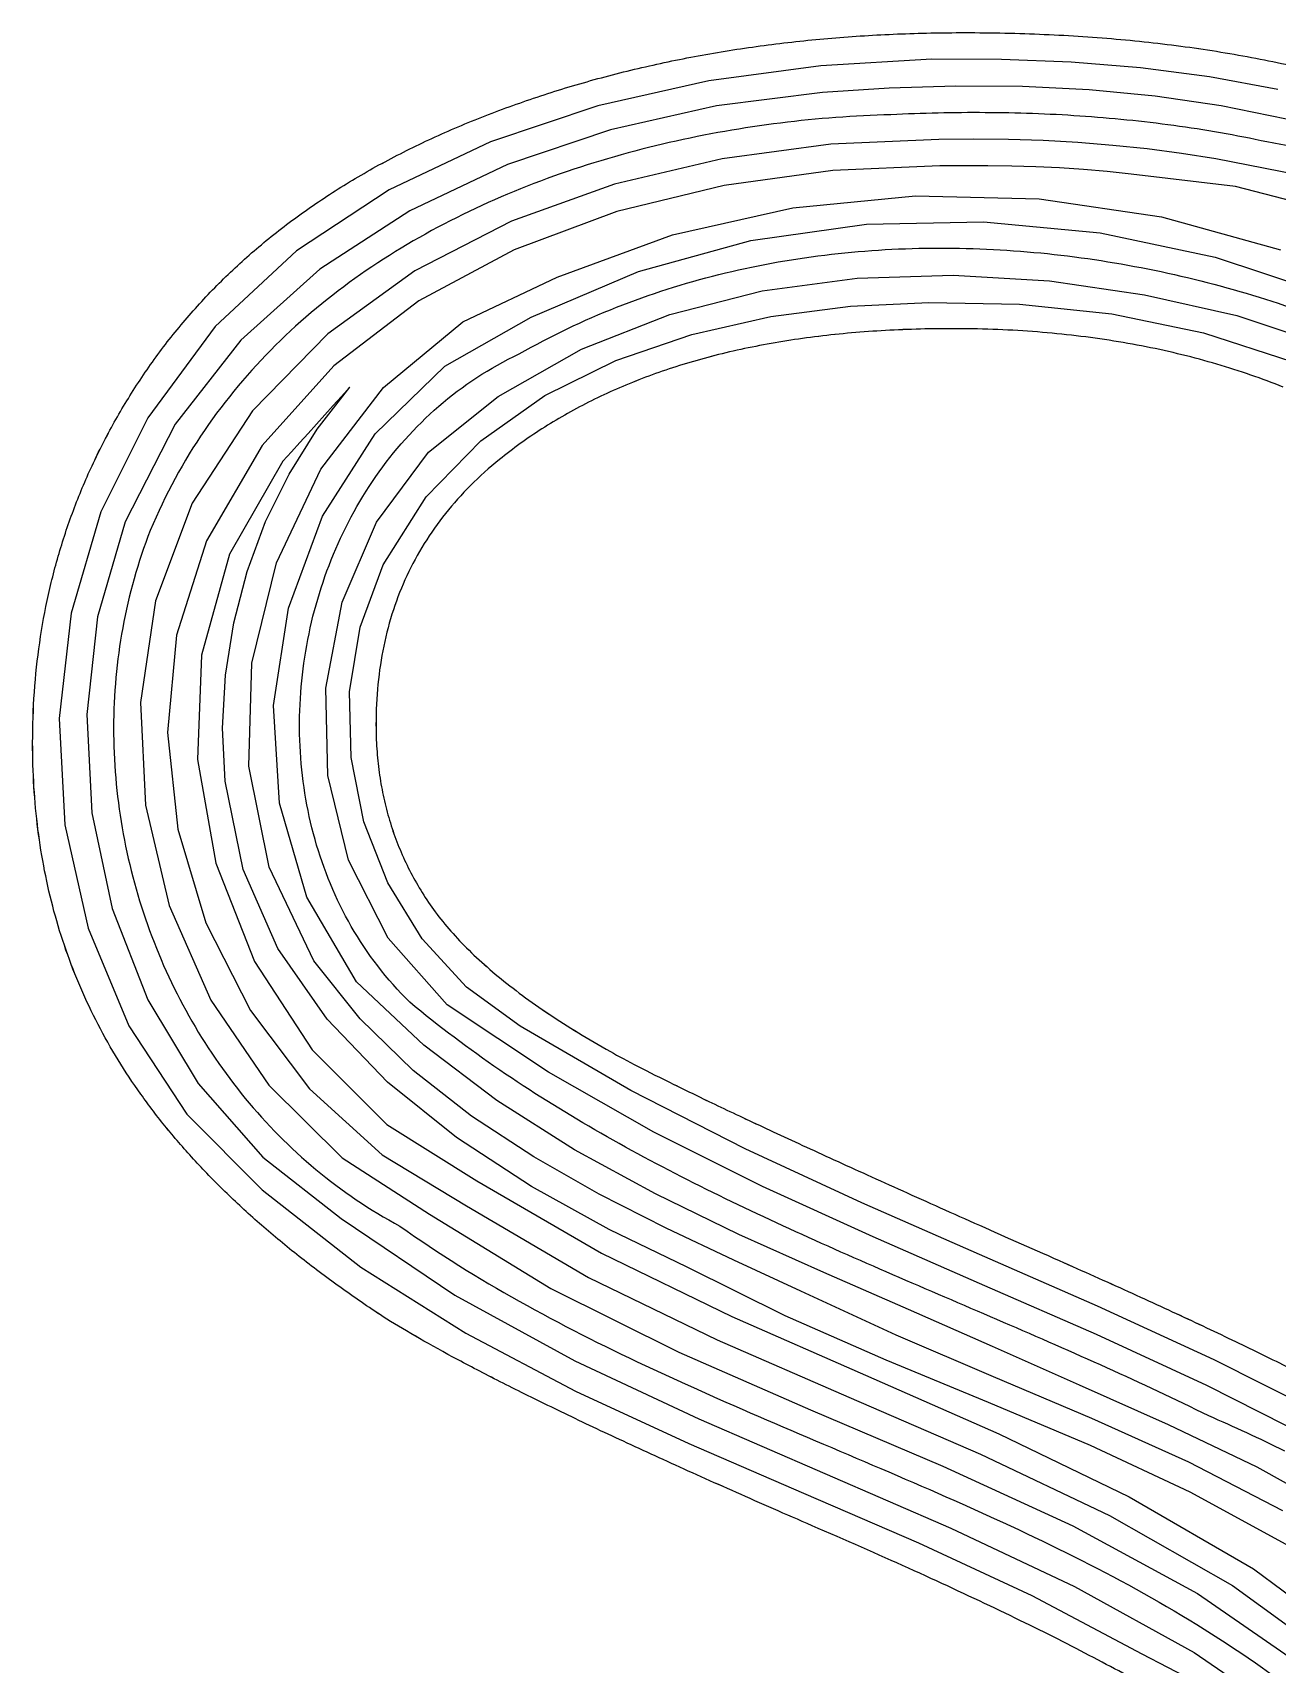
# Model space of a CAD drawing. Extents: x 11 to 234, y 10 to 80.
# Drawn here: x 66.96 to 88.2, y 37.77 to 65.63 of the extents above; entities that cross this region are included whole.
import ezdxf

# ---------------------------------------------------------------- set-up
doc = ezdxf.new("R2010")
doc.units = 0
doc.layers.add('text', color=7, linetype='CONTINUOUS')

msp = doc.modelspace()

# ---------------------------------------------------------------- linework, layer by layer
at = {"layer": 'text', "color": 7}
for p, q in [((82.301989, 65.169714), (80.41268, 65.059729)), ((83.491299, 65.166144), (82.301989, 65.169714)), ((80.41268, 65.059729), (78.498974, 64.801592)), ((84.680936, 65.11901), (83.491299, 65.166144)), ((85.86674, 65.02192), (84.680936, 65.11901)), ((87.044564, 64.868467), (85.86674, 65.02192)), ((78.498974, 64.801592), (76.604091, 64.375854)), ((81.57405, 64.678038), (80.439325, 64.60527)), ((82.711956, 64.71217), (81.57405, 64.678038)), ((83.850361, 64.703308), (82.711956, 64.71217)), ((84.98658, 64.647058), (83.850361, 64.703308)), ((86.117927, 64.539086), (84.98658, 64.647058)), ((88.210266, 64.652234), (87.044564, 64.868467)), ((76.604091, 64.375854), (74.77125, 63.763068)), ((78.628779, 64.37621), (76.821213, 63.968794)), ((80.439325, 64.60527), (78.628779, 64.37621)), ((87.241721, 64.375027), (86.117927, 64.539086)), ((88.355272, 64.150528), (87.241721, 64.375027)), ((81.603492, 64.224219), (81.603492, 64.22427)), ((76.821213, 63.968794), (75.061242, 63.374013)), ((82.421933, 63.800939), (80.582801, 63.722148)), ((83.01589, 63.808469), (82.421933, 63.800939)), ((83.61043, 63.802599), (83.01589, 63.808469)), ((84.20481, 63.783012), (83.61043, 63.802599)), ((84.798312, 63.749442), (84.20481, 63.783012)), ((74.77125, 63.763068), (73.043669, 62.943794)), ((80.582801, 63.722148), (78.724416, 63.47333)), ((85.390214, 63.701577), (84.798312, 63.749442)), ((85.979799, 63.63913), (85.390214, 63.701577)), ((86.566341, 63.561809), (85.979799, 63.63913)), ((87.149124, 63.469322), (86.566341, 63.561809)), ((75.061242, 63.374013), (73.393472, 62.582868)), ((78.724416, 63.47333), (76.8916, 63.039885)), ((80.613679, 63.270661), (78.759702, 63.015884)), ((82.4431, 63.349384), (80.613679, 63.270661)), ((82.851227, 63.35426), (82.4431, 63.349384)), ((83.259546, 63.353696), (82.851227, 63.35426)), ((83.667888, 63.347374), (83.259546, 63.353696)), ((84.076094, 63.334787), (83.667888, 63.347374)), ((84.48399, 63.315455), (84.076094, 63.334787)), ((84.891412, 63.288898), (84.48399, 63.315455)), ((85.298187, 63.254619), (84.891412, 63.288898)), ((85.704149, 63.212142), (85.298187, 63.254619)), ((89.008108, 63.108719), (87.149124, 63.469322)), ((73.043669, 62.943794), (71.464568, 61.898581)), ((76.8916, 63.039885), (75.129164, 62.407202)), ((78.759702, 63.015884), (76.931232, 62.570055)), ((87.487218, 62.997382), (85.704149, 63.212142)), ((89.244988, 62.545697), (87.487218, 62.997382)), ((79.930004, 62.635858), (82.027511, 62.840009)), ((82.027511, 62.840009), (84.137178, 62.787361)), ((84.137178, 62.787361), (86.223952, 62.479846)), ((73.393472, 62.582868), (71.862513, 61.586356)), ((75.129164, 62.407202), (73.481932, 61.560685)), ((76.931232, 62.570055), (75.17833, 61.918184)), ((77.879719, 62.172963), (79.930004, 62.635858)), ((81.188261, 62.355177), (83.18601, 62.396796)), ((83.18601, 62.396796), (85.179086, 62.207357)), ((86.223952, 62.479846), (88.252771, 61.919406)), ((75.911716, 61.44939), (77.879719, 62.172963)), ((79.215655, 62.074809), (81.188261, 62.355177)), ((85.179086, 62.207357), (87.137672, 61.794551)), ((71.464568, 61.898581), (70.077163, 60.607984)), ((75.17833, 61.918184), (73.551057, 61.045271)), ((77.298011, 61.547999), (79.215655, 62.074809)), ((71.862513, 61.586356), (70.51298, 60.375467)), ((73.481932, 61.560685), (71.99472, 60.485723)), ((87.137672, 61.794551), (89.031956, 61.16607)), ((74.300639, 60.68912), (75.911716, 61.44939)), ((75.465144, 60.767053), (77.298011, 61.547999)), ((79.409095, 61.215611), (81.028467, 61.433953)), ((81.028467, 61.433953), (82.66997, 61.486282)), ((82.66997, 61.486282), (84.311654, 61.387476)), ((84.311654, 61.387476), (85.931573, 61.152422)), ((73.551057, 61.045271), (72.09948, 59.936329)), ((77.833799, 60.816366), (79.409095, 61.215611)), ((80.916168, 60.954866), (82.252529, 61.019267)), ((82.252529, 61.019267), (83.800755, 60.990824)), ((85.931573, 61.152422), (87.50777, 60.796001)), ((73.995946, 59.935175), (75.465144, 60.767053)), ((76.324536, 60.22134), (77.833799, 60.816366)), ((78.208858, 60.475464), (79.556133, 60.778534)), ((79.556133, 60.778534), (80.916168, 60.954866)), ((83.800755, 60.990824), (85.377412, 60.823946)), ((85.377412, 60.823946), (86.940636, 60.502871)), ((87.50777, 60.796001), (88.891787, 60.335719)), ((70.077163, 60.607984), (68.924678, 59.052556)), ((71.99472, 60.485723), (70.712341, 59.167717)), ((72.946839, 59.571021), (74.300639, 60.68912)), ((76.910782, 60.030848), (78.208858, 60.475464)), ((86.940636, 60.502871), (88.44856, 60.011832)), ((70.51298, 60.375467), (69.389478, 58.941202)), ((74.903251, 59.415646), (76.324536, 60.22134)), ((72.09948, 59.936329), (70.873657, 58.576362)), ((72.803975, 58.777355), (73.995946, 59.935175)), ((75.69835, 59.429881), (76.910782, 60.030848)), ((71.815311, 58.859968), (72.374839, 59.574667)), ((71.877637, 58.174241), (72.946839, 59.571021)), ((72.231964, 59.4168), (72.089086, 59.258931)), ((72.374839, 59.574667), (72.231964, 59.4168)), ((73.716696, 58.464633), (74.903251, 59.415646)), ((74.607993, 58.657755), (75.69835, 59.429881)), ((68.924678, 59.052556), (68.120734, 57.448693)), ((70.712341, 59.167717), (69.67962, 57.592059)), ((71.946214, 59.101064), (71.803339, 58.943195)), ((72.089086, 59.258931), (71.946214, 59.101064)), ((69.389478, 58.941202), (68.536622, 57.274559)), ((71.334791, 58.091711), (71.815311, 58.859968)), ((71.660464, 58.785328), (71.517589, 58.627462)), ((71.803339, 58.943195), (71.660464, 58.785328)), ((71.907332, 57.372812), (72.803975, 58.777355)), ((70.873657, 58.576362), (69.923652, 56.950379)), ((71.517589, 58.627462), (71.374714, 58.469592)), ((73.676157, 57.699664), (74.607993, 58.657755)), ((71.231839, 58.311725), (70.318342, 56.722953)), ((71.374714, 58.469592), (71.231839, 58.311725)), ((72.82769, 57.269891), (73.716696, 58.464633)), ((70.935633, 57.278679), (71.334791, 58.091711)), ((71.120341, 56.577919), (71.877637, 58.174241)), ((72.939269, 56.540801), (73.676157, 57.699664)), ((68.120734, 57.448693), (67.617422, 55.718247)), ((69.67962, 57.592059), (69.056786, 55.929524)), ((71.324126, 55.800752), (71.907332, 57.372812)), ((68.536622, 57.274559), (68.069056, 55.655075)), ((70.620179, 56.429653), (70.935633, 57.278679)), ((72.241433, 55.903746), (72.82769, 57.269891)), ((69.923652, 56.950379), (69.413233, 55.339719)), ((70.318342, 56.722953), (69.841917, 55.000045)), ((70.70228, 54.861203), (71.120341, 56.577919)), ((72.548349, 55.48004), (72.939269, 56.540801)), ((70.39078, 55.553412), (70.620179, 56.429653)), ((67.617422, 55.718247), (67.414174, 53.918285)), ((69.056786, 55.929524), (68.798389, 54.19215)), ((71.072457, 54.140402), (71.324126, 55.800752)), ((71.963108, 54.438536), (72.241433, 55.903746)), ((68.069056, 55.655075), (67.881706, 53.985945)), ((70.249785, 54.658743), (70.39078, 55.553412)), ((72.368949, 54.372389), (72.548349, 55.48004)), ((69.413233, 55.339719), (69.25925, 53.682087)), ((69.841917, 55.000045), (69.773574, 53.217693)), ((70.199538, 53.754424), (70.249785, 54.658743)), ((70.650758, 53.103232), (70.70228, 54.861203)), ((71.997903, 52.946591), (71.963108, 54.438536)), ((72.392994, 53.252215), (72.368949, 54.372389)), ((68.798389, 54.19215), (68.883505, 52.438153)), ((71.170427, 52.47097), (71.072457, 54.140402)), ((67.414174, 53.918285), (67.510426, 52.105862)), ((67.881706, 53.985945), (67.967123, 52.31106)), ((70.242393, 52.849235), (70.199538, 53.754424)), ((69.25925, 53.682087), (69.435647, 52.028403)), ((69.773574, 53.217693), (70.084326, 51.450587)), ((72.612383, 52.153907), (72.392994, 53.252215)), ((70.993102, 51.383153), (70.650758, 53.103232)), ((72.351008, 51.500244), (71.997903, 52.946591)), ((70.549488, 51.34181), (70.242393, 52.849235)), ((68.883505, 52.438153), (69.291211, 50.725759)), ((71.636142, 50.871676), (71.170427, 52.47097)), ((67.510426, 52.105862), (67.905605, 50.338042)), ((67.967123, 52.31106), (68.317855, 50.674315)), ((73.019034, 51.111836), (72.612383, 52.153907)), ((69.435647, 52.028403), (69.91637, 50.429589)), ((70.084326, 51.450587), (70.745181, 49.773414)), ((71.146173, 49.990587), (70.549488, 51.34181)), ((71.756623, 49.780108), (70.993102, 51.383153)), ((73.027605, 50.17183), (72.351008, 51.500244)), ((73.604865, 50.160377), (73.019034, 51.111836)), ((69.291211, 50.725759), (70.000588, 49.11318)), ((72.487703, 49.421737), (71.636142, 50.871676)), ((68.317855, 50.674315), (68.92645, 49.119607)), ((69.91637, 50.429589), (70.675365, 48.936571)), ((67.905605, 50.338042), (68.599152, 48.671884)), ((74.032892, 49.033684), (73.027605, 50.17183)), ((74.361791, 49.333912), (73.604865, 50.160377)), ((71.984582, 48.784696), (71.146173, 49.990587)), ((70.745181, 49.773414), (71.727145, 48.260861)), ((72.551521, 48.790671), (71.756623, 49.780108)), ((73.634645, 48.345683), (72.487703, 49.421737)), ((75.281722, 48.666815), (74.361791, 49.333912)), ((68.92645, 49.119607), (69.785453, 47.690826)), ((70.000588, 49.11318), (70.990708, 47.658632)), ((75.761252, 47.880662), (74.032892, 49.033684)), ((70.675365, 48.936571), (71.686572, 47.600272)), ((73.016852, 47.713276), (71.984582, 48.784696)), ((73.455993, 47.913739), (72.551521, 48.790671)), ((68.599152, 48.671884), (69.590491, 47.16445)), ((77.169871, 47.567339), (75.281722, 48.666815)), ((71.727145, 48.260861), (73.001234, 46.987615)), ((74.87981, 47.398988), (73.634645, 48.345683)), ((74.450163, 47.133781), (73.455993, 47.913739)), ((69.785453, 47.690826), (70.887418, 46.43186)), ((70.990708, 47.658632), (72.240654, 46.420343)), ((74.195122, 46.765464), (73.016852, 47.713276)), ((77.560751, 46.85761), (75.761252, 47.880662)), ((71.686572, 47.600272), (72.923948, 46.471617)), ((76.204008, 46.559572), (74.87981, 47.398988)), ((79.118593, 46.575164), (77.169871, 47.567339)), ((69.590491, 47.16445), (70.879064, 45.872801)), ((75.514166, 46.435267), (74.450163, 47.133781)), ((73.001234, 46.987615), (74.538453, 46.028367)), ((79.413498, 45.931458), (77.560751, 46.85761)), ((75.47152, 45.930399), (74.195122, 46.765464)), ((77.588059, 45.805352), (76.204008, 46.559572)), ((81.108067, 45.654863), (79.118593, 46.575164)), ((70.887418, 46.43186), (72.224892, 45.386614)), ((72.240654, 46.420343), (73.729503, 45.456523)), ((72.923948, 46.471617), (74.361424, 45.601526)), ((76.628131, 45.802666), (75.514166, 46.435267)), ((74.538453, 46.028367), (76.665692, 44.79108)), ((70.879064, 45.872801), (72.559412, 44.554422)), ((76.79819, 45.197217), (75.47152, 45.930399)), ((77.772181, 45.220444), (76.628131, 45.802666)), ((79.012782, 45.114241), (77.588059, 45.805352)), ((81.301596, 45.06915), (79.413498, 45.931458)), ((73.729503, 45.456523), (75.800619, 44.18961)), ((74.361424, 45.601526), (76.447213, 44.376856)), ((83.118483, 44.771014), (81.108067, 45.654863)), ((72.224892, 45.386614), (74.164918, 44.077136)), ((78.127265, 44.555054), (76.79819, 45.197217)), ((78.92645, 44.673074), (77.772181, 45.220444)), ((80.458987, 44.464159), (79.012782, 45.114241)), ((83.207143, 44.237625), (81.301596, 45.06915)), ((76.665692, 44.79108), (78.893399, 43.710132)), ((80.071062, 44.145025), (78.92645, 44.673074)), ((85.130022, 43.888186), (83.118483, 44.771014)), ((72.559412, 44.554422), (74.350911, 43.425649)), ((76.447213, 44.376856), (78.639021, 43.313793)), ((79.802296, 43.723238), (78.127265, 44.555054)), ((81.907499, 43.833023), (80.458987, 44.464159)), ((74.164918, 44.077136), (76.210956, 42.957355)), ((75.800619, 44.18961), (77.985132, 43.103512)), ((81.693182, 43.391184), (80.071062, 44.145025)), ((85.112248, 43.403822), (83.207143, 44.237625)), ((83.33913, 43.198745), (81.907499, 43.833023)), ((87.122878, 42.970958), (85.130022, 43.888186)), ((78.893399, 43.710132), (81.170882, 42.708223)), ((81.527266, 42.968412), (79.802296, 43.723238)), ((74.350911, 43.425649), (76.225959, 42.438611)), ((78.639021, 43.313793), (80.885256, 42.334584)), ((83.358821, 42.681502), (81.693182, 43.391184)), ((84.826517, 42.541071), (83.33913, 43.198745)), ((86.99901, 42.534682), (85.112248, 43.403822)), ((76.210956, 42.957355), (78.327199, 41.963622)), ((77.985132, 43.103512), (80.232095, 42.118969)), ((83.273496, 42.245559), (81.527266, 42.968412)), ((89.077224, 41.983906), (87.122878, 42.970958)), ((81.170882, 42.708223), (83.44745, 41.708045)), ((85.035669, 41.974), (83.358821, 42.681502)), ((76.225959, 42.438611), (78.156963, 41.545439)), ((80.885256, 42.334584), (83.13431, 41.361473)), ((86.344814, 41.86511), (84.826517, 42.541071)), ((88.849536, 41.59714), (86.99901, 42.534682)), ((80.232095, 42.118969), (82.490558, 41.156723)), ((85.012307, 41.509656), (83.273496, 42.245559)), ((78.327199, 41.963622), (80.477845, 41.032297)), ((86.691411, 41.2267), (85.035669, 41.974)), ((87.853049, 41.139025), (86.344814, 41.86511)), ((78.156963, 41.545439), (80.116333, 40.698265)), ((83.44745, 41.708045), (85.672399, 40.632287)), ((86.715013, 40.715684), (85.012307, 41.509656)), ((83.13431, 41.361473), (85.334588, 40.316703)), ((88.293736, 40.397622), (86.691411, 41.2267)), ((80.477845, 41.032297), (82.627095, 40.099739)), ((82.490558, 41.156723), (84.709579, 40.137526)), ((89.310258, 40.330969), (87.853049, 41.139025)), ((80.116333, 40.698265), (82.076471, 39.849225)), ((88.352935, 39.818626), (86.715013, 40.715684)), ((85.672399, 40.632287), (87.795046, 39.403644)), ((84.709579, 40.137526), (86.8382, 38.982117)), ((85.334588, 40.316703), (87.434488, 39.122525)), ((82.076471, 39.849225), (84.009783, 38.950448)), ((82.627095, 40.099739), (84.739144, 39.102309)), ((87.795046, 39.403644), (89.764692, 37.944812)), ((84.739144, 39.102309), (86.778186, 37.976364)), ((87.434488, 39.122525), (89.382408, 37.701178)), ((84.009783, 38.950448), (85.888675, 37.954063)), ((86.8382, 38.982117), (88.825485, 37.611242)), ((85.888675, 37.954063), (86.766349, 37.49789)), ((86.778186, 37.976364), (88.708425, 36.658259))]:
    msp.add_line(p, q, dxfattribs=at)
for points in [[(79.508624, 65.415844), (79.866595, 65.462347), (80.229491, 65.501102), (80.597312, 65.532106)], [(79.508728, 65.415837), (79.866699, 65.462342), (80.229594, 65.501097), (80.597415, 65.532099)], [(80.597312, 65.532106), (80.965133, 65.563109), (81.337878, 65.586364), (81.715549, 65.601869)], [(80.597415, 65.532099), (80.965235, 65.563104), (81.33798, 65.586359), (81.715652, 65.601861)], [(81.715549, 65.601869), (82.093218, 65.617379), (82.475814, 65.62513), (82.863336, 65.625135)], [(81.715652, 65.601861), (82.093322, 65.617384), (82.475917, 65.625116), (82.863439, 65.625116)], [(82.863336, 65.625135), (83.325771, 65.62513), (83.779164, 65.615426), (84.223514, 65.596057)], [(82.863439, 65.625116), (83.325874, 65.625114), (83.779267, 65.615408), (84.223617, 65.596039)], [(84.223514, 65.596057), (84.667867, 65.576685), (85.103174, 65.54761), (85.529442, 65.508855)], [(84.223617, 65.596039), (84.667971, 65.576679), (85.103279, 65.547593), (85.529544, 65.508838)], [(85.529442, 65.508855), (85.95571, 65.4701), (86.372938, 65.421657), (86.781121, 65.363529)], [(85.529544, 65.508838), (85.955813, 65.470083), (86.373041, 65.42164), (86.781222, 65.363511)], [(77.419903, 65.043826), (77.758174, 65.121328), (78.10137, 65.19108), (78.449489, 65.253083)], [(77.420007, 65.04382), (77.758279, 65.121322), (78.101472, 65.191073), (78.449593, 65.253077)], [(78.449489, 65.253083), (78.797608, 65.315086), (79.150654, 65.36934), (79.508624, 65.415844)], [(78.449593, 65.253077), (78.797712, 65.315078), (79.150758, 65.369333), (79.508728, 65.415837)], [(86.781121, 65.363529), (87.189306, 65.3054), (87.588449, 65.237583), (87.978552, 65.160079)], [(86.781222, 65.363511), (87.189409, 65.305381), (87.588553, 65.237566), (87.978655, 65.160062)], [(76.419867, 64.78807), (76.748288, 64.881072), (77.081632, 64.966323), (77.419903, 65.043826)], [(76.41997, 64.788062), (76.748392, 64.881066), (77.081736, 64.966317), (77.420007, 65.04382)], [(87.978552, 65.160079), (88.368652, 65.082576), (88.749712, 64.995385), (89.12173, 64.898506)], [(87.978655, 65.160062), (88.368756, 65.082558), (88.749815, 64.995369), (89.121832, 64.898487)], [(75.449383, 64.485817), (75.767953, 64.594316), (76.091447, 64.695067), (76.419867, 64.78807)], [(75.449486, 64.485811), (75.768056, 64.594311), (76.09155, 64.695062), (76.41997, 64.788062)], [(74.508447, 64.137065), (74.817166, 64.261064), (75.130812, 64.377315), (75.449383, 64.485817)], [(74.508549, 64.137057), (74.817269, 64.261057), (75.130914, 64.377308), (75.449486, 64.485811)], [(73.610126, 63.744206), (73.900282, 63.882102), (74.199721, 64.013055), (74.508447, 64.137065)], [(73.61023, 63.744198), (73.900386, 63.882095), (74.199823, 64.013049), (74.508549, 64.137057)], [(79.720618, 64.081829), (79.087963, 64.003214), (78.453059, 63.892853), (77.824257, 63.748886)], [(81.603492, 64.22427), (80.983678, 64.20728), (80.353273, 64.16044), (79.720618, 64.081829)], [(82.409501, 64.252469), (82.140654, 64.246571), (81.87193, 64.23706), (81.603492, 64.224219)], [(83.216273, 64.259073), (82.947324, 64.260767), (82.678349, 64.258509), (82.409501, 64.252469)], [(84.022884, 64.242507), (83.754143, 64.252046), (83.485222, 64.257493), (83.216273, 64.259073)], [(84.828414, 64.201283), (84.560187, 64.219288), (84.291624, 64.232959), (84.022884, 64.242507)], [(85.631937, 64.133911), (85.364534, 64.160891), (85.096641, 64.183266), (84.828414, 64.201283)], [(86.432534, 64.038895), (86.16626, 64.075341), (85.899343, 64.10693), (85.631937, 64.133911)], [(87.229281, 63.914745), (86.964441, 63.961151), (86.698808, 64.002454), (86.432534, 64.038895)], [(88.021253, 63.759963), (87.75816, 63.816828), (87.494118, 63.86834), (87.229281, 63.914745)], [(72.767511, 63.309693), (73.039099, 63.461471), (73.31997, 63.60631), (73.610126, 63.744206)], [(72.767613, 63.309686), (73.039201, 63.461465), (73.320075, 63.606305), (73.61023, 63.744198)], [(77.824257, 63.748886), (77.195451, 63.604916), (76.572745, 63.427336), (75.96448, 63.214295)], [(89.922759, 63.285751), (89.301052, 63.49481), (88.664545, 63.654421), (88.021253, 63.759963)], [(71.980602, 62.833526), (72.23362, 62.99919), (72.495924, 63.157911), (72.767511, 63.309693)], [(71.980704, 62.833518), (72.233722, 62.999183), (72.496025, 63.157904), (72.767613, 63.309686)], [(75.96448, 63.214295), (75.356218, 63.001251), (74.7624, 62.75274), (74.191365, 62.466906)], [(71.249402, 62.315705), (71.483851, 62.495255), (71.727585, 62.667862), (71.980602, 62.833526)], [(71.249506, 62.3157), (71.483954, 62.495249), (71.727687, 62.667856), (71.980704, 62.833518)], [(74.191365, 62.466906), (73.620336, 62.181071), (73.072094, 61.857913), (72.554987, 61.49557)], [(70.573907, 61.756229), (70.789789, 61.949664), (71.014952, 62.136156), (71.249402, 62.315705)], [(70.57401, 61.756222), (70.789893, 61.949657), (71.015056, 62.13615), (71.249506, 62.3157)], [(78.670469, 61.496888), (79.263717, 61.644519), (79.866848, 61.754487), (80.475607, 61.828847)], [(80.475607, 61.828847), (81.084369, 61.903209), (81.698759, 61.941964), (82.314528, 61.947177)], [(82.314528, 61.947177), (82.930297, 61.952398), (83.547441, 61.924063), (84.161712, 61.864251)], [(84.161712, 61.864251), (84.775983, 61.80444), (85.387375, 61.71315), (85.991644, 61.592443)], [(69.954124, 61.155096), (70.151435, 61.362417), (70.358028, 61.562794), (70.573907, 61.756229)], [(69.954227, 61.155089), (70.151538, 61.362409), (70.35813, 61.562787), (70.57401, 61.756222)], [(85.991644, 61.592443), (86.595912, 61.471731), (87.193052, 61.321603), (87.778816, 61.144119)], [(72.554987, 61.49557), (72.03788, 61.133228), (71.55191, 60.731705), (71.10542, 60.289141)], [(76.924617, 60.938929), (77.493851, 61.163956), (78.077218, 61.349258), (78.670469, 61.496888)], [(69.39005, 60.51231), (69.568789, 60.733516), (69.756814, 60.947776), (69.954124, 61.155096)], [(69.390153, 60.512305), (69.568893, 60.733508), (69.756917, 60.947768), (69.954227, 61.155089)], [(87.778816, 61.144119), (88.364579, 60.966635), (88.938958, 60.761795), (89.49771, 60.53166)], [(75.263573, 60.142597), (75.800286, 60.449144), (76.355383, 60.713902), (76.924617, 60.938929)], [(68.881685, 59.827866), (69.041854, 60.062957), (69.211309, 60.291105), (69.39005, 60.51231)], [(68.881789, 59.82786), (69.041958, 60.062951), (69.211413, 60.291099), (69.390153, 60.512305)], [(81.440658, 60.536988), (81.050229, 60.513733), (80.671269, 60.478853), (80.303771, 60.432349)], [(81.440812, 60.537017), (81.050384, 60.513762), (80.671423, 60.478882), (80.303925, 60.432378)], [(82.646331, 60.571877), (82.232974, 60.571874), (81.831084, 60.560249), (81.440658, 60.536988)], [(82.646484, 60.571907), (82.233128, 60.571902), (81.831237, 60.560279), (81.440812, 60.537017)], [(83.343126, 60.559515), (83.113688, 60.567756), (82.881419, 60.571877), (82.646331, 60.571877)], [(83.34328, 60.559534), (83.113841, 60.567775), (82.881574, 60.571907), (82.646484, 60.571907)], [(84.022971, 60.522451), (83.799183, 60.538933), (83.572567, 60.551277), (83.343126, 60.559515)], [(84.023125, 60.522468), (83.799337, 60.53895), (83.572722, 60.551295), (83.34328, 60.559534)], [(84.685866, 60.460684), (84.467728, 60.485378), (84.246762, 60.505978), (84.022971, 60.522451)], [(84.686021, 60.460702), (84.467882, 60.485407), (84.246916, 60.505995), (84.023125, 60.522468)], [(85.331811, 60.37422), (85.11932, 60.407158), (84.904007, 60.435981), (84.685866, 60.460684)], [(85.331964, 60.374236), (85.119473, 60.407175), (84.904161, 60.435998), (84.686021, 60.460702)], [(71.10542, 60.289141), (70.658931, 59.846574), (70.251918, 59.362969), (69.892737, 58.836464)], [(79.235673, 60.257958), (78.891102, 60.188204), (78.558001, 60.106825), (78.23636, 60.013822)], [(79.235827, 60.257988), (78.891256, 60.188234), (78.558153, 60.106855), (78.236513, 60.01385)], [(80.303771, 60.432349), (79.936272, 60.385844), (79.58024, 60.327715), (79.235673, 60.257958)], [(80.303925, 60.432378), (79.936428, 60.385873), (79.580395, 60.327744), (79.235827, 60.257988)], [(85.960802, 60.263049), (85.753962, 60.304223), (85.544299, 60.341279), (85.331811, 60.37422)], [(85.960955, 60.263068), (85.754116, 60.304241), (85.544452, 60.341295), (85.331964, 60.374236)], [(86.572841, 60.127182), (86.371653, 60.176588), (86.16764, 60.221876), (85.960802, 60.263049)], [(86.572995, 60.1272), (86.371807, 60.176606), (86.167794, 60.221895), (85.960955, 60.263068)], [(73.889974, 59.24771), (74.29861, 59.601312), (74.757195, 59.904187), (75.263573, 60.142597)], [(78.23636, 60.013822), (77.91472, 59.920815), (77.604544, 59.816187), (77.305834, 59.699934)], [(78.236513, 60.01385), (77.914873, 59.920846), (77.604698, 59.816216), (77.305987, 59.699963)], [(87.167929, 59.966614), (86.972391, 60.024256), (86.774028, 60.077776), (86.572841, 60.127182)], [(87.168083, 59.966631), (86.972546, 60.024272), (86.774183, 60.077795), (86.572995, 60.1272)], [(87.74607, 59.781344), (87.556179, 59.847218), (87.363469, 59.908973), (87.167929, 59.966614)], [(87.746222, 59.781363), (87.556334, 59.847236), (87.363622, 59.908992), (87.168083, 59.966631)], [(68.431192, 59.111915), (68.571345, 59.354115), (68.72151, 59.592766), (68.881685, 59.827866)], [(68.431294, 59.111907), (68.571449, 59.354108), (68.721613, 59.59276), (68.881789, 59.82786)], [(77.305834, 59.699934), (77.007122, 59.583678), (76.719876, 59.455801), (76.444094, 59.316298)], [(77.305987, 59.699963), (77.007275, 59.583708), (76.720029, 59.45583), (76.444247, 59.316327)], [(88.30045, 59.575706), (88.120742, 59.646916), (87.935946, 59.715462), (87.74607, 59.781344)], [(88.300605, 59.575722), (88.120895, 59.646933), (87.936101, 59.715481), (87.746222, 59.781363)], [(68.040768, 58.374652), (68.160898, 58.623958), (68.29104, 58.869712), (68.431192, 59.111915)], [(68.040871, 58.374647), (68.161002, 58.623951), (68.291143, 58.869704), (68.431294, 59.111907)], [(72.816099, 58.048446), (73.122657, 58.489771), (73.481339, 58.894105), (73.889974, 59.24771)], [(76.444094, 59.316298), (76.168309, 59.176793), (75.903994, 59.025663), (75.651137, 58.862908)], [(76.444247, 59.316327), (76.168464, 59.176821), (75.904147, 59.025692), (75.651292, 58.862939)], [(69.892737, 58.836464), (69.53355, 58.309959), (69.222194, 57.740556), (68.967011, 57.126392)], [(75.651137, 58.862908), (75.398286, 58.700156), (75.156895, 58.52578), (74.926969, 58.339776)], [(75.651292, 58.862939), (75.398439, 58.700185), (75.157049, 58.525808), (74.927124, 58.339803)], [(67.710409, 57.61608), (67.810518, 57.872489), (67.920637, 58.125346), (68.040768, 58.374652)], [(67.710513, 57.616073), (67.81062, 57.872483), (67.92074, 58.12534), (68.040871, 58.374647)], [(74.926969, 58.339776), (74.751294, 58.197679), (74.586598, 58.049772), (74.43288, 57.896054)], [(74.927124, 58.339803), (74.751447, 58.197708), (74.586751, 58.049801), (74.433033, 57.896083)], [(72.05496, 56.62722), (72.255109, 57.128797), (72.509544, 57.607118), (72.816099, 58.048446)], [(74.43288, 57.896054), (74.279162, 57.742336), (74.136428, 57.582805), (74.00467, 57.417459)], [(74.433033, 57.896083), (74.279317, 57.742365), (74.13658, 57.582832), (74.004823, 57.417489)], [(67.440117, 56.836198), (67.520205, 57.099709), (67.610301, 57.359672), (67.710409, 57.61608)], [(67.44022, 56.836191), (67.520306, 57.099702), (67.610403, 57.359666), (67.710513, 57.616073)], [(74.00467, 57.417459), (73.872911, 57.252116), (73.752134, 57.08096), (73.642339, 56.903993)], [(74.004823, 57.417489), (73.873064, 57.252145), (73.752289, 57.08099), (73.642491, 56.904021)], [(68.967011, 57.126392), (68.755855, 56.586281), (68.599708, 56.030312), (68.49616, 55.466556)], [(67.229891, 56.035006), (67.289955, 56.305621), (67.360031, 56.572686), (67.440117, 56.836198)], [(67.229993, 56.034999), (67.290058, 56.305614), (67.360134, 56.572681), (67.44022, 56.836191)], [(73.642339, 56.903993), (73.53254, 56.727025), (73.433723, 56.544247), (73.345884, 56.355655)], [(73.642491, 56.904021), (73.532693, 56.727055), (73.433877, 56.544274), (73.346039, 56.355683)], [(71.619564, 55.066438), (71.708961, 55.600798), (71.854816, 56.125638), (72.05496, 56.62722)], [(73.345884, 56.355655), (73.258048, 56.167062), (73.18119, 55.972659), (73.115311, 55.772442)], [(73.346039, 56.355683), (73.258202, 56.167091), (73.181343, 55.972687), (73.115466, 55.77247)], [(67.079729, 55.212504), (67.119773, 55.490223), (67.169825, 55.764392), (67.229891, 56.035006)], [(67.079831, 55.212496), (67.119875, 55.490217), (67.169927, 55.764385), (67.229993, 56.034999)], [(73.115311, 55.772442), (73.049435, 55.572223), (72.994537, 55.366195), (72.95062, 55.154356)], [(73.115466, 55.77247), (73.049588, 55.572253), (72.994691, 55.366224), (72.950775, 55.154384)], [(68.49616, 55.466556), (68.392613, 54.902803), (68.341666, 54.331263), (68.340913, 53.760017)], [(66.98963, 54.368692), (67.009656, 54.653515), (67.039685, 54.934786), (67.079729, 55.212504)], [(66.989734, 54.368686), (67.009744, 54.653507), (67.039786, 54.934779), (67.079831, 55.212496)], [(72.95062, 55.154356), (72.906704, 54.942514), (72.873763, 54.724862), (72.851806, 54.501395)], [(72.950775, 55.154384), (72.906857, 54.942544), (72.873918, 54.72489), (72.851961, 54.501424)], [(71.522917, 53.448512), (71.497235, 53.988188), (71.53017, 54.532076), (71.619564, 55.066438)], [(66.959595, 53.50357), (66.959597, 53.795495), (66.969619, 54.083869), (66.98963, 54.368692)], [(66.959697, 53.503562), (66.9597, 53.79549), (66.969716, 54.083864), (66.989734, 54.368686)], [(72.851806, 54.501395), (72.829849, 54.277929), (72.818871, 54.048654), (72.818873, 53.813563)], [(72.851961, 54.501424), (72.829993, 54.277959), (72.819025, 54.048682), (72.819027, 53.813591)], [(68.340913, 53.760017), (68.340348, 53.188768), (68.389596, 52.617813), (68.486822, 52.055223)], [(72.818873, 53.813563), (72.818871, 53.674052), (72.823389, 53.536398), (72.83242, 53.400602)], [(72.819027, 53.813591), (72.819025, 53.674081), (72.823542, 53.536427), (72.832573, 53.400631)], [(66.982358, 52.754438), (66.967185, 53.000677), (66.959592, 53.250387), (66.959595, 53.50357)], [(66.982473, 52.754431), (66.967289, 53.00067), (66.959697, 53.25038), (66.959697, 53.503562)], [(71.778024, 51.855858), (71.632919, 52.373375), (71.548602, 52.908838), (71.522917, 53.448512)], [(72.83242, 53.400602), (72.841451, 53.264805), (72.855026, 53.130868), (72.873105, 52.998788)], [(72.832573, 53.400631), (72.841605, 53.264835), (72.855176, 53.130897), (72.873259, 52.998817)], [(72.873105, 52.998788), (72.891196, 52.866705), (72.913793, 52.736482), (72.94092, 52.608116)], [(72.873259, 52.998817), (72.891343, 52.866735), (72.913946, 52.736511), (72.941073, 52.608145)], [(67.050655, 52.026141), (67.020302, 52.265433), (66.997534, 52.5082), (66.982358, 52.754438)], [(67.05077, 52.026134), (67.020415, 52.265428), (66.997648, 52.508195), (66.982473, 52.754431)], [(72.94092, 52.608116), (72.968042, 52.47975), (72.99969, 52.353241), (73.03586, 52.228589)], [(72.941073, 52.608145), (72.968198, 52.47978), (72.999845, 52.35327), (73.036012, 52.228618)], [(73.03586, 52.228589), (73.07203, 52.103937), (73.112717, 51.981142), (73.157927, 51.860207)], [(73.036012, 52.228618), (73.072182, 52.103966), (73.112872, 51.981173), (73.158081, 51.860235)], [(67.164488, 51.318674), (67.118955, 51.551024), (67.081011, 51.786846), (67.050655, 52.026141)], [(67.164602, 51.318668), (67.119068, 51.551019), (67.081126, 51.786841), (67.05077, 52.026134)], [(68.486822, 52.055223), (68.584047, 51.492633), (68.729058, 50.93841), (68.919448, 50.400627)], [(72.397894, 50.370878), (72.129032, 50.838769), (71.923131, 51.338339), (71.778024, 51.855858)], [(73.157927, 51.860207), (73.203139, 51.739269), (73.252872, 51.620191), (73.307123, 51.502968)], [(73.158081, 51.860235), (73.203293, 51.7393), (73.253025, 51.62022), (73.307277, 51.502996)], [(67.323855, 50.63204), (67.263143, 50.857445), (67.21002, 51.086324), (67.164488, 51.318674)], [(67.32397, 50.632033), (67.263258, 50.857438), (67.210136, 51.086317), (67.164602, 51.318668)], [(73.307123, 51.502968), (73.361378, 51.385747), (73.420153, 51.27038), (73.483447, 51.156873)], [(73.307277, 51.502996), (73.361532, 51.385775), (73.420306, 51.27041), (73.483603, 51.156902)], [(73.483447, 51.156873), (73.546744, 51.043366), (73.614562, 50.931716), (73.686901, 50.821923)], [(73.483603, 51.156902), (73.546899, 51.043395), (73.614716, 50.931746), (73.687055, 50.821952)], [(73.686901, 50.821923), (73.759235, 50.712124), (73.838836, 50.602566), (73.925704, 50.49325)], [(73.687055, 50.821952), (73.75939, 50.712152), (73.83899, 50.602594), (73.925858, 50.493279)], [(67.528755, 49.966236), (67.452866, 50.184698), (67.384567, 50.406633), (67.323855, 50.63204)], [(67.528869, 49.966228), (67.452979, 50.184691), (67.384682, 50.406627), (67.32397, 50.632033)], [(73.925704, 50.49325), (74.012572, 50.383934), (74.106704, 50.274863), (74.208104, 50.16603)], [(73.925858, 50.493279), (74.012726, 50.383962), (74.106859, 50.274891), (74.208258, 50.16606)], [(68.919448, 50.400627), (69.109838, 49.862842), (69.345604, 49.341501), (69.624346, 48.844677)], [(73.395535, 49.075992), (72.998581, 49.466782), (72.666758, 49.902991), (72.397894, 50.370878)], [(74.208104, 50.16603), (74.309503, 50.057202), (74.41817, 49.948615), (74.534099, 49.840269)], [(74.208258, 50.16606), (74.309657, 50.057231), (74.418323, 49.948643), (74.534253, 49.840299)], [(67.779189, 49.321264), (67.688122, 49.532784), (67.604643, 49.747773), (67.528755, 49.966236)], [(67.779305, 49.321257), (67.688237, 49.532777), (67.604759, 49.747768), (67.528869, 49.966228)], [(74.534099, 49.840269), (74.650033, 49.731927), (74.773231, 49.623825), (74.903694, 49.515965)], [(74.534253, 49.840299), (74.650186, 49.731955), (74.773386, 49.623853), (74.903849, 49.515995)], [(68.075159, 48.697125), (67.968915, 48.9017), (67.870257, 49.109747), (67.779189, 49.321264)], [(68.075274, 48.69712), (67.969028, 48.901694), (67.870372, 49.10974), (67.779305, 49.321257)], [(74.903694, 49.515965), (75.03416, 49.408105), (75.171893, 49.300491), (75.316887, 49.193114)], [(74.903849, 49.515995), (75.034314, 49.408134), (75.172045, 49.30052), (75.317042, 49.193144)], [(74.931295, 47.917839), (74.403819, 48.278934), (73.890824, 48.663296), (73.395535, 49.075992)], [(75.316887, 49.193114), (75.461884, 49.085743), (75.614146, 48.978611), (75.773675, 48.871722)], [(75.317042, 49.193144), (75.462038, 49.085771), (75.6143, 48.97864), (75.77383, 48.871752)], [(69.624346, 48.844677), (69.903086, 48.34785), (70.2248, 47.875543), (70.587074, 47.435826)], [(75.773675, 48.871722), (75.933207, 48.764833), (76.1, 48.658187), (76.274064, 48.551787)], [(75.77383, 48.871752), (75.93336, 48.764863), (76.100155, 48.658217), (76.274218, 48.551815)], [(68.416663, 48.093818), (68.29524, 48.291448), (68.181405, 48.492553), (68.075159, 48.697125)], [(68.416777, 48.093811), (68.295353, 48.291442), (68.181519, 48.492545), (68.075274, 48.69712)], [(76.274064, 48.551787), (76.448124, 48.44538), (76.629455, 48.33922), (76.818047, 48.233305)], [(76.274218, 48.551815), (76.448279, 48.44541), (76.629608, 48.33925), (76.818202, 48.233333)], [(76.818047, 48.233305), (76.952385, 48.15838), (77.109811, 48.074253), (77.290329, 47.980925)], [(76.818202, 48.233333), (76.95254, 48.158409), (77.109965, 48.074282), (77.290483, 47.980952)], [(68.806115, 47.506476), (68.667901, 47.700401), (68.538084, 47.896182), (68.416663, 48.093818)], [(68.806229, 47.506469), (68.668017, 47.700396), (68.538197, 47.896176), (68.416777, 48.093811)], [(76.553932, 46.89928), (76.000726, 47.218916), (75.458772, 47.556745), (74.931295, 47.917839)], [(77.290329, 47.980925), (77.470844, 47.887594), (77.67445, 47.785062), (77.901151, 47.673325)], [(77.290483, 47.980952), (77.470999, 47.887623), (77.674605, 47.78509), (77.901304, 47.673353)], [(77.901151, 47.673325), (78.127846, 47.56159), (78.377632, 47.44065), (78.650507, 47.310506)], [(77.901304, 47.673353), (78.128, 47.561618), (78.377787, 47.440678), (78.650661, 47.310535)], [(69.245946, 46.930281), (69.090938, 47.12049), (68.944327, 47.312554), (68.806115, 47.506476)], [(69.246059, 46.930273), (69.091054, 47.120483), (68.944442, 47.312546), (68.806229, 47.506469)], [(70.587074, 47.435826), (70.949352, 46.996107), (71.35219, 46.588982), (71.79319, 46.222522)], [(78.650507, 47.310506), (78.923385, 47.180365), (79.219352, 47.041017), (79.538407, 46.89247)], [(78.650661, 47.310535), (78.923538, 47.180393), (79.219505, 47.041048), (79.53856, 46.8925)], [(69.736154, 46.365228), (69.564353, 46.55172), (69.400951, 46.740073), (69.245946, 46.930281)], [(69.736267, 46.365222), (69.564467, 46.551715), (69.401066, 46.740067), (69.246059, 46.930273)], [(78.244057, 45.989875), (77.671589, 46.278196), (77.107136, 46.57964), (76.553932, 46.89928)], [(79.538407, 46.89247), (79.857465, 46.743922), (80.199608, 46.586168), (80.564846, 46.419214)], [(79.53856, 46.8925), (79.857618, 46.743952), (80.199763, 46.586199), (80.565001, 46.419243)], [(70.276739, 45.811317), (70.088147, 45.994097), (69.907952, 46.178734), (69.736154, 46.365228)], [(70.276853, 45.81131), (70.08826, 45.994091), (69.908067, 46.178727), (69.736267, 46.365222)], [(80.564846, 46.419214), (80.930084, 46.25226), (81.318408, 46.076102), (81.729826, 45.890742)], [(80.565001, 46.419243), (80.930237, 46.25229), (81.318562, 46.076131), (81.729979, 45.89077)], [(71.79319, 46.222522), (72.234188, 45.856062), (72.713342, 45.53027), (73.228248, 45.253219)], [(79.982289, 45.159199), (79.397016, 45.426351), (78.816527, 45.701551), (78.244057, 45.989875)], [(70.867705, 45.268553), (70.66232, 45.447617), (70.465331, 45.628539), (70.276739, 45.811317)], [(70.86782, 45.268546), (70.662433, 45.44761), (70.465445, 45.628532), (70.276853, 45.81131)], [(81.729826, 45.890742), (82.141243, 45.705381), (82.57575, 45.510814), (83.033345, 45.307047)], [(81.729979, 45.89077), (82.141397, 45.705409), (82.575903, 45.510843), (83.0335, 45.307077)], [(71.50905, 44.73693), (71.286872, 44.91228), (71.07309, 45.089486), (70.867705, 45.268553)], [(71.509165, 44.736924), (71.286985, 44.912274), (71.073205, 45.089479), (70.86782, 45.268546)], [(73.228248, 45.253219), (73.88348, 44.787196), (74.564742, 44.364487), (75.264385, 43.97257)], [(81.749242, 44.376817), (81.157626, 44.632942), (80.567564, 44.892045), (79.982289, 45.159199)], [(83.033345, 45.307047), (83.49094, 45.103282), (83.971627, 44.890309), (84.475405, 44.668135)], [(83.0335, 45.307077), (83.491094, 45.103311), (83.971781, 44.890339), (84.475558, 44.668165)], [(72.200774, 44.21645), (71.961802, 44.388086), (71.731227, 44.561578), (71.50905, 44.73693)], [(72.200889, 44.216444), (71.961917, 44.38808), (71.731341, 44.561571), (71.509165, 44.736924)], [(84.475405, 44.668135), (84.883585, 44.48729), (85.275945, 44.311291), (85.652483, 44.140134)], [(84.475558, 44.668165), (84.883739, 44.48732), (85.2761, 44.31132), (85.652635, 44.140164)], [(83.525535, 43.612297), (82.934034, 43.867541), (82.340862, 44.120689), (81.749242, 44.376817)], [(72.942875, 43.707114), (72.687112, 43.875036), (72.439743, 44.044814), (72.200774, 44.21645)], [(72.942989, 43.707106), (72.687225, 43.875029), (72.439857, 44.044808), (72.200889, 44.216444)], [(85.652483, 44.140134), (86.029015, 43.96898), (86.389729, 43.802667), (86.734616, 43.641202)], [(85.652635, 44.140164), (86.029169, 43.969009), (86.389882, 43.802697), (86.734771, 43.64123)], [(75.264385, 43.97257), (75.964026, 43.580657), (76.68205, 43.219537), (77.410798, 42.876684)], [(73.484424, 43.380139), (73.286147, 43.494782), (73.105631, 43.603774), (72.942875, 43.707114)], [(73.48454, 43.380132), (73.286262, 43.494777), (73.105747, 43.603768), (72.942989, 43.707106)], [(85.29178, 42.835212), (84.706861, 43.099716), (84.117036, 43.357055), (83.525535, 43.612297)], [(86.734616, 43.641202), (87.079506, 43.479734), (87.408571, 43.323109), (87.721815, 43.17133)], [(86.734771, 43.64123), (87.079659, 43.479763), (87.408725, 43.323139), (87.721969, 43.17136)], [(74.132546, 43.019256), (73.898744, 43.145202), (73.682704, 43.265496), (73.484424, 43.380139)], [(74.13266, 43.019249), (73.898859, 43.145196), (73.682818, 43.265491), (73.48454, 43.380132)], [(87.721815, 43.17133), (88.035057, 43.019551), (88.332477, 42.872618), (88.614075, 42.73053)], [(87.721969, 43.17136), (88.03521, 43.019581), (88.332632, 42.872648), (88.614228, 42.730559)], [(74.887234, 42.624469), (74.617908, 42.761716), (74.366345, 42.893311), (74.132546, 43.019256)], [(74.887348, 42.624462), (74.618023, 42.76171), (74.366459, 42.893305), (74.13266, 43.019249)], [(75.748491, 42.195776), (75.443644, 42.344326), (75.156557, 42.487223), (74.887234, 42.624469)], [(75.748605, 42.19577), (75.443757, 42.34432), (75.156672, 42.487218), (74.887348, 42.624462)], [(77.410798, 42.876684), (78.13955, 42.533835), (78.879031, 42.209254), (79.621592, 41.890422)], [(87.028596, 42.015128), (86.456718, 42.299035), (85.876703, 42.570708), (85.29178, 42.835212)], [(76.716318, 41.733178), (76.375947, 41.893029), (76.053338, 42.047228), (75.748491, 42.195776)], [(76.716433, 41.733171), (76.376062, 41.893022), (76.053453, 42.047222), (75.748605, 42.19577)], [(79.621592, 41.890422), (80.364152, 41.571593), (81.109795, 41.25851), (81.850868, 40.938656)], [(88.326835, 41.411189), (87.897674, 41.629485), (87.463218, 41.830597), (87.028596, 42.015128)], [(77.790713, 41.236674), (77.414821, 41.407826), (77.056688, 41.573328), (76.716318, 41.733178)], [(77.790827, 41.236666), (77.414936, 41.407819), (77.056801, 41.57332), (76.716433, 41.733171)], [(78.971681, 40.706264), (78.560262, 40.888719), (78.166608, 41.065523), (77.790713, 41.236674)], [(78.971795, 40.706257), (78.560377, 40.888711), (78.166722, 41.065518), (77.790827, 41.236666)], [(80.259215, 40.141949), (79.812275, 40.335704), (79.383097, 40.523811), (78.971681, 40.706264)], [(80.259329, 40.141943), (79.812388, 40.335697), (79.38321, 40.523803), (78.971795, 40.706257)], [(81.850868, 40.938656), (82.591938, 40.618802), (83.328442, 40.292172), (84.052729, 39.94625)], [(81.903735, 39.417285), (81.383494, 39.65238), (80.835322, 39.893935), (80.259215, 40.141949)], [(81.903849, 39.417278), (81.383607, 39.652375), (80.835435, 39.893929), (80.259329, 40.141943)], [(84.052729, 39.94625), (84.777016, 39.600327), (85.489082, 39.235109), (86.18128, 38.838073)], [(83.380658, 38.731373), (82.916283, 38.953551), (82.423975, 39.182187), (81.903735, 39.417285)], [(83.380772, 38.731365), (82.916398, 38.953544), (82.424089, 39.182181), (81.903849, 39.417278)], [(84.689979, 38.084216), (84.281471, 38.293475), (83.84503, 38.509194), (83.380658, 38.731373)], [(84.690094, 38.08421), (84.281586, 38.293469), (83.845143, 38.509188), (83.380772, 38.731365)], [(86.18128, 38.838073), (86.873481, 38.441035), (87.545813, 38.012184), (88.190626, 37.53899)], [(85.831702, 37.475811), (85.479062, 37.672154), (85.098487, 37.874954), (84.689979, 38.084216)], [(85.831815, 37.475803), (85.479176, 37.672148), (85.098602, 37.874948), (84.690094, 38.08421)]]:
    msp.add_open_spline(points, degree=3, dxfattribs=at)

doc.saveas('drawing.dxf')
